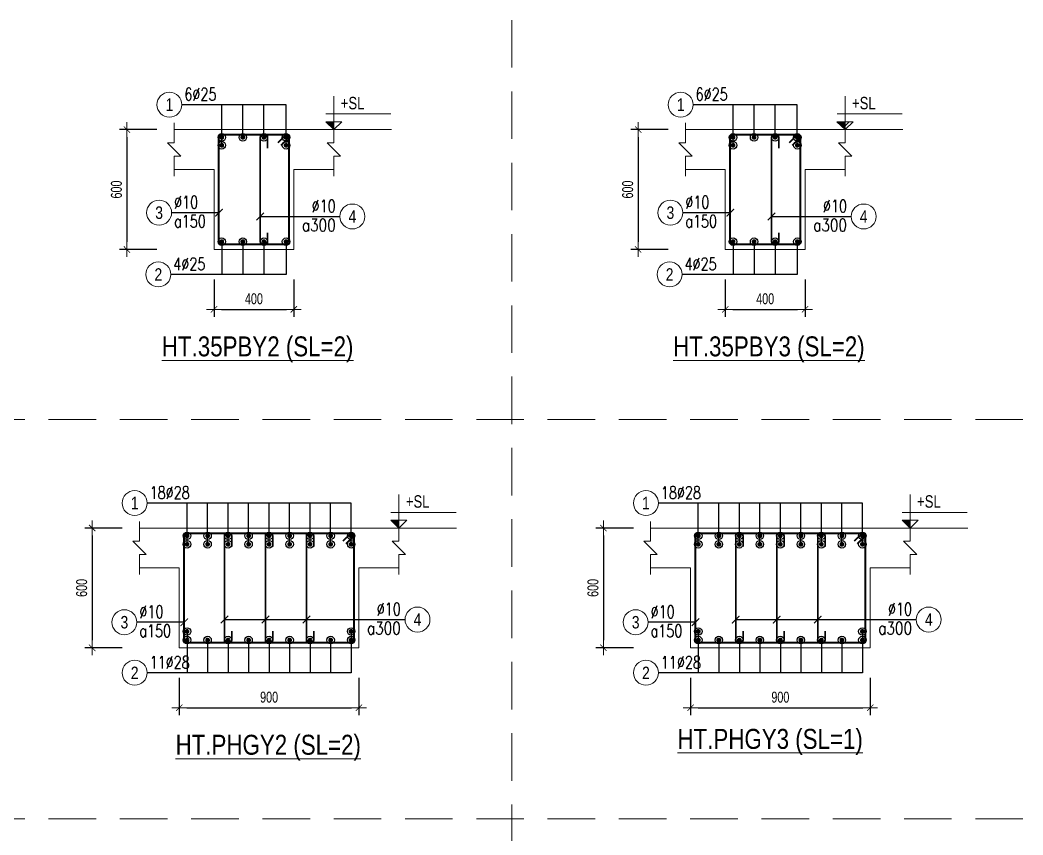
# Model space of a CAD drawing. Header units: millimetres. Extents: x 225489 to 327520, y -235866 to -221866.
# Drawn here: x 322495 to 327520, y -225947 to -221866 of the extents above; entities that cross this region are included whole.
import ezdxf
from ezdxf.enums import TextEntityAlignment as Align

# ---------------------------------------------------------------- set-up
doc = ezdxf.new("R2010")
doc.units = ezdxf.units.MM
doc.header["$PDMODE"] = 3
doc.linetypes.add('HIDDEN2', pattern=[4.762499999999999, 3.175, -1.5875])
doc.layers.get('0').update_dxf_attribs({"lineweight": 20})
doc.layers.get('Defpoints').update_dxf_attribs({"color": 151, "lineweight": 9})
for name, color, linetype, lineweight in [('NDC_S_ANNO', 7, 'Continuous', 20), ('NDC_S_CONTINUOUS', 3, 'Continuous', 20), ('NDC_S_DIM', 1, 'Continuous', 15), ('NDC_S_HIDDEN', 8, 'HIDDEN2', 13), ('NDC_S_REBAR', 4, 'Continuous', 35), ('NDC_S_STIRRUP', 4, 'Continuous', 40), ('NDC_S_TEXT SYMBOL', 7, 'Continuous', 20), ('NDC_S_THIN LINE', 8, 'Continuous', 9), ('NDC_S_VN TEXT', 7, 'Continuous', 20)]:
    doc.layers.add(name, color=color, linetype=linetype, lineweight=lineweight)
doc.styles.add('ARIAL', font='arial.ttf', dxfattribs={"width": 0.8})
doc.styles.add('NDC_ANNO', font='', dxfattribs={"width": 0.8})
doc.styles.add('NDC_DIM', font='', dxfattribs={"width": 0.75})
doc.styles.add('NDC_EN TXT', font='romans.shx', dxfattribs={"width": 0.8})
doc.styles.get('NDC_ANNO').set_extended_font_data('Dotum')
doc.styles.get('NDC_DIM').set_extended_font_data('Dotum')
doc.dimstyles.new('NDC_dim_25', dxfattribs={"dimscale": 25, "dimtxt": 2.2, "dimasz": 1.5, "dimexe": 1.5, "dimexo": 2.5, "dimgap": 1, "dimtad": 1, "dimdec": 0, "dimzin": 0, "dimdsep": 46, "dimtxsty": 'NDC_DIM', "dimblk": 'DIMMARK', "dimcen": 0.09, "dimdle": 1.2, "dimclrd": 1, "dimclre": 1, "dimclrt": 3, "dimadec": 0, "dimazin": 0, "dimtfac": 1, "dimtdec": 0, "dimtix": 1, "dimtofl": 0, "dimtmove": 0, "dimatfit": 3, "dimfxl": 6, "dimfxlon": 1, "dimtolj": 1, "dimtzin": 0, "dimarcsym": 0})

# ---------------------------------------------------------------- blocks, each defined once
blk = doc.blocks.new('kata_block_TD')
at = {"color": 6, "linetype": 'ByBlock', "lineweight": -2, "style": 'ARIAL', "width": 0.8}
blk.add_attdef('SECTDET2', text='', height=5, dxfattribs=at).set_placement((0, 7.970649532882817), align=Align.CENTER)
at = {"color": 0, "linetype": 'ByBlock', "lineweight": -2, "style": 'ARIAL', "width": 0.8}
blk.add_attdef('SECTDET1', text='', height=5, dxfattribs=at).set_placement((0, 1.470649532882817), align=Align.CENTER)
at = {"color": 3, "lineweight": 25, "style": 'ARIAL', "width": 0.8}
blk.add_attdef('SSCALE', text='', height=2.5, dxfattribs=at).set_placement((0, -3.998868953555331), align=Align.CENTER)
blk = doc.blocks.new('kata_block_CT')
at = {"layer": 'NDC_S_ANNO'}
blk.add_hatch(color=3, dxfattribs=at).paths.add_polyline_path([(0, 1.596954857557648), (-1.612010908633238, 1.596954857557648), (0, 0)])
at = {"layer": 'NDC_S_ANNO', "ltscale": 50}
h = blk.add_hatch(dxfattribs=at)
h.set_pattern_fill('ANSI31', color=256, scale=1.406250541793835, style=0)
h.set_pattern_definition([(45.00000000000001, (0, 5.456968210637569e-12), (-3.157122508925224, 3.157122508925225), [])])
h.paths.add_polyline_path([(0, 1.596954857557648), (0, 0), (1.612010908924276, 1.596954857557648)])
for p, q in [((-1.592704896858777, 3.140833880479477), (11.46947077315417, 3.140833880479477)), ((11.56125648126181, 5.456968210637569e-12), (-1.63869572513795, 5.456968210637569e-12))]:
    blk.add_line(p, q, dxfattribs=at)
for points in [[(0, 6.69495074864426), (0, 0)], [(0, 0), (-1.612010908924276, 1.596954857557648), (0, 1.596954857557648)], [(0, 0), (1.612010908924276, 1.596954857557648), (0, 1.596954857557648)]]:
    blk.add_lwpolyline(points, dxfattribs=at)
at = {"layer": 'NDC_S_ANNO', "color": 8, "ltscale": 50}
blk.add_lwpolyline([(0, 0), (-1.612010908633238, 1.596954857557648), (0, 1.596954857557648)], dxfattribs=at)
at = {"layer": 'NDC_S_TEXT SYMBOL', "color": 3, "style": 'NDC_ANNO', "width": 0.8}
blk.add_attdef('CT', (1.409564409346785, 4.068271311703938), '', height=2.5, dxfattribs=at)
blk = doc.blocks.new('DIMMARK')
at = {"layer": 'NDC_S_DIM', "color": 1}
blk.add_line((-1.5, 0), (1, 0), dxfattribs=at)
at = {"layer": 'NDC_S_DIM', "color": 2, "const_width": 0.1}
blk.add_lwpolyline([(-0.4242640687119285, -0.4242640687119285), (0.4242640687119285, 0.4242640687119285)], dxfattribs=at)
blk = doc.blocks.new('*D349')
at = {"layer": 'Defpoints', "color": 0, "transparency": 16777216}
for p in [(323467.0385161835, -223014.6993829784), (323867.0385161835, -223014.6993829784), (323867.0385161835, -223314.6993829784)]:
    blk.add_point(p, dxfattribs=at)
at = {"layer": 'NDC_S_DIM', "color": 1, "lineweight": -2, "transparency": 16777216}
for p, q in [((323467.0385161835, -223164.6993829784), (323467.0385161835, -223352.1993829784)), ((323867.0385161835, -223164.6993829784), (323867.0385161835, -223352.1993829784)), ((323504.5385161835, -223314.6993829784), (323829.5385161835, -223314.6993829784))]:
    blk.add_line(p, q, dxfattribs=at)
at = {"layer": 'NDC_S_DIM', "color": 1, "lineweight": -2, "transparency": 16777216, "xscale": 37.5, "yscale": 37.5, "zscale": 37.5, "rotation": 180}
blk.add_blockref('DIMMARK', (323467.0385161835, -223314.6993829784), dxfattribs=at)
at = {"layer": 'NDC_S_DIM', "color": 1, "lineweight": -2, "transparency": 16777216, "xscale": 37.5, "yscale": 37.5, "zscale": 37.5}
blk.add_blockref('DIMMARK', (323867.0385161835, -223314.6993829784), dxfattribs=at)
at = {"layer": 'NDC_S_DIM', "color": 3, "transparency": 16777216, "insert": (323667.0385161835, -223262.1620695455), "char_height": 55.00000000000001, "attachment_point": 5, "style": 'NDC_DIM'}
blk.add_mtext('\\A1;400', dxfattribs=at)
blk = doc.blocks.new('*D350')
at = {"layer": 'Defpoints', "color": 0, "transparency": 16777216}
for p in [(323536.7116407279, -222414.6993829785), (323030.7116407293, -223014.6993829785), (323536.7116407279, -223014.6993829785)]:
    blk.add_point(p, dxfattribs=at)
at = {"layer": 'NDC_S_DIM', "color": 1, "lineweight": -2, "transparency": 16777216}
for p, q in [((323180.7116407293, -222414.6993829785), (322993.2116407293, -222414.6993829785)), ((323030.7116407293, -222452.1993829785), (323030.7116407293, -222977.1993829785)), ((323180.7116407293, -223014.6993829785), (322993.2116407293, -223014.6993829785))]:
    blk.add_line(p, q, dxfattribs=at)
at = {"layer": 'NDC_S_DIM', "color": 1, "lineweight": -2, "transparency": 16777216, "xscale": 37.5, "yscale": 37.5, "zscale": 37.5}
for p, rotation in [((323030.7116407293, -222414.6993829785), 90), ((323030.7116407293, -223014.6993829785), 270)]:
    blk.add_blockref('DIMMARK', p, dxfattribs=dict(at, rotation=rotation))
at = {"layer": 'NDC_S_DIM', "color": 3, "transparency": 16777216, "insert": (322978.1743272964, -222714.6993829785), "char_height": 55.00000000000001, "attachment_point": 5, "rotation": 90, "style": 'NDC_DIM'}
blk.add_mtext('\\A1;600', dxfattribs=at)
blk = doc.blocks.new('kata_block_THEP')
at = {"layer": 'NDC_S_REBAR', "color": 0}
for p, q in [((-0.5, 0), (0.5, 0)), ((-0.3535533905960619, 0.353553390592424), (0.3535533905960619, -0.353553390592424)), ((0.3535533905960619, 0.353553390592424), (-0.3535533905960619, -0.353553390592424)), ((0, 0.5), (0, -0.5))]:
    blk.add_line(p, q, dxfattribs=at)
at = {"layer": 'NDC_S_REBAR', "color": 0, "const_width": 0.08333333333333334}
blk.add_lwpolyline([(-0.5, -1.818989403545856e-12, 1), (0.5000000000145519, -1.818989403545856e-12, 1), (-0.5, -1.818989403545856e-12, 1)], format="xyb", dxfattribs=at)
blk = doc.blocks.new('*U11')
blk.add_circle((-2.5, 0), 2.5)
at = {"layer": 'NDC_S_VN TEXT', "color": 3, "style": 'NDC_EN TXT', "width": 0.75}
blk.add_attdef('DK1', (0.5, 0.8455043070534884), '', height=2.5, dxfattribs=at)
at = {"layer": 'NDC_S_VN TEXT', "color": 7, "style": 'ARIAL', "width": 0.8}
blk.add_attdef('SH2', text='', height=2.5, dxfattribs=at).set_placement((-2.5, 0), align=Align.MIDDLE)
blk = doc.blocks.new('*U12')
blk.add_circle((-2.5, 0), 2.5)
at = {"layer": 'NDC_S_VN TEXT', "color": 3, "style": 'NDC_EN TXT', "width": 0.75}
for tag, p in [('DK1', (0.5, 0.8455043070534884)), ('KC1', (0.5, -2.972544307831413))]:
    blk.add_attdef(tag, p, '', height=2.5, dxfattribs=at)
at = {"layer": 'NDC_S_VN TEXT', "color": 7, "style": 'ARIAL', "width": 0.8}
blk.add_attdef('SH2', text='', height=2.5, dxfattribs=at).set_placement((-2.5, 0), align=Align.MIDDLE)
blk = doc.blocks.new('*U15')
blk.add_circle((2.5, 0), 2.5)
at = {"layer": 'NDC_S_VN TEXT', "color": 3, "style": 'NDC_EN TXT'}
for tag, width, p in [('DK2', 0.75, (-0.85, 0.8455043070534884)), ('KC2', 0.8, (-0.85, -2.972544307831413))]:
    blk.add_attdef(tag, text='', height=2.5, dxfattribs=dict(at, width=width)).set_placement(p, align=Align.RIGHT)
at = {"layer": 'NDC_S_VN TEXT', "color": 7, "style": 'ARIAL', "width": 0.8}
blk.add_attdef('SH3', text='', height=2.5, dxfattribs=at).set_placement((2.5, 0), align=Align.MIDDLE)
blk = doc.blocks.new('*D351')
at = {"layer": 'Defpoints', "color": 0, "transparency": 16777216}
for p in [(326028.549453552, -223014.6993829783), (326428.549453552, -223014.6993829783), (326428.549453552, -223314.6993829783)]:
    blk.add_point(p, dxfattribs=at)
at = {"layer": 'NDC_S_DIM', "color": 1, "lineweight": -2, "transparency": 16777216}
for p, q in [((326028.549453552, -223164.6993829783), (326028.549453552, -223352.1993829783)), ((326428.549453552, -223164.6993829783), (326428.549453552, -223352.1993829783)), ((326066.049453552, -223314.6993829783), (326391.049453552, -223314.6993829783))]:
    blk.add_line(p, q, dxfattribs=at)
at = {"layer": 'NDC_S_DIM', "color": 1, "lineweight": -2, "transparency": 16777216, "xscale": 37.5, "yscale": 37.5, "zscale": 37.5, "rotation": 180}
blk.add_blockref('DIMMARK', (326028.549453552, -223314.6993829783), dxfattribs=at)
at = {"layer": 'NDC_S_DIM', "color": 1, "lineweight": -2, "transparency": 16777216, "xscale": 37.5, "yscale": 37.5, "zscale": 37.5}
blk.add_blockref('DIMMARK', (326428.549453552, -223314.6993829783), dxfattribs=at)
at = {"layer": 'NDC_S_DIM', "color": 3, "transparency": 16777216, "insert": (326228.549453552, -223262.1620695455), "char_height": 55.00000000000001, "attachment_point": 5, "style": 'NDC_DIM'}
blk.add_mtext('\\A1;400', dxfattribs=at)
blk = doc.blocks.new('*D352')
at = {"layer": 'Defpoints', "color": 0, "transparency": 16777216}
for p in [(326098.2225780964, -222414.6993829785), (325592.2225780978, -223014.6993829785), (326098.2225780964, -223014.6993829785)]:
    blk.add_point(p, dxfattribs=at)
at = {"layer": 'NDC_S_DIM', "color": 1, "lineweight": -2, "transparency": 16777216}
for p, q in [((325742.2225780978, -222414.6993829785), (325554.7225780978, -222414.6993829785)), ((325592.2225780978, -222452.1993829785), (325592.2225780978, -222977.1993829785)), ((325742.2225780978, -223014.6993829785), (325554.7225780978, -223014.6993829785))]:
    blk.add_line(p, q, dxfattribs=at)
at = {"layer": 'NDC_S_DIM', "color": 1, "lineweight": -2, "transparency": 16777216, "xscale": 37.5, "yscale": 37.5, "zscale": 37.5}
for p, rotation in [((325592.2225780978, -222414.6993829785), 90), ((325592.2225780978, -223014.6993829785), 270)]:
    blk.add_blockref('DIMMARK', p, dxfattribs=dict(at, rotation=rotation))
at = {"layer": 'NDC_S_DIM', "color": 3, "transparency": 16777216, "insert": (325539.6852646649, -222714.6993829785), "char_height": 55.00000000000001, "attachment_point": 5, "rotation": 90, "style": 'NDC_DIM'}
blk.add_mtext('\\A1;600', dxfattribs=at)
blk = doc.blocks.new('*D370')
at = {"layer": 'Defpoints', "color": 0, "transparency": 16777216}
for p in [(325854.5699168658, -225009.8635939196), (326754.5699168658, -225009.8635939196), (326754.5699168658, -225309.8635939196)]:
    blk.add_point(p, dxfattribs=at)
at = {"layer": 'NDC_S_DIM', "color": 1, "lineweight": -2, "transparency": 16777216}
for p, q in [((325854.5699168658, -225159.8635939196), (325854.5699168658, -225347.3635939196)), ((326754.5699168658, -225159.8635939196), (326754.5699168658, -225347.3635939196)), ((325892.0699168658, -225309.8635939196), (326717.0699168658, -225309.8635939196))]:
    blk.add_line(p, q, dxfattribs=at)
at = {"layer": 'NDC_S_DIM', "color": 1, "lineweight": -2, "transparency": 16777216, "xscale": 37.5, "yscale": 37.5, "zscale": 37.5, "rotation": 180}
blk.add_blockref('DIMMARK', (325854.5699168658, -225309.8635939196), dxfattribs=at)
at = {"layer": 'NDC_S_DIM', "color": 1, "lineweight": -2, "transparency": 16777216, "xscale": 37.5, "yscale": 37.5, "zscale": 37.5}
blk.add_blockref('DIMMARK', (326754.5699168658, -225309.8635939196), dxfattribs=at)
at = {"layer": 'NDC_S_DIM', "color": 3, "transparency": 16777216, "insert": (326304.5699168658, -225257.3262804868), "char_height": 55.00000000000001, "attachment_point": 5, "style": 'NDC_DIM'}
blk.add_mtext('\\A1;900', dxfattribs=at)
blk = doc.blocks.new('*D371')
at = {"layer": 'Defpoints', "color": 0, "transparency": 16777216}
for p in [(325924.2430414103, -224409.8635939197), (325418.243041412, -225009.8635939197), (325924.2430414103, -225009.8635939197)]:
    blk.add_point(p, dxfattribs=at)
at = {"layer": 'NDC_S_DIM', "color": 1, "lineweight": -2, "transparency": 16777216}
for p, q in [((325568.243041412, -224409.8635939197), (325380.743041412, -224409.8635939197)), ((325418.243041412, -224447.3635939197), (325418.243041412, -224972.3635939197)), ((325568.243041412, -225009.8635939197), (325380.743041412, -225009.8635939197))]:
    blk.add_line(p, q, dxfattribs=at)
at = {"layer": 'NDC_S_DIM', "color": 1, "lineweight": -2, "transparency": 16777216, "xscale": 37.5, "yscale": 37.5, "zscale": 37.5}
for p, rotation in [((325418.243041412, -224409.8635939197), 90), ((325418.243041412, -225009.8635939197), 270)]:
    blk.add_blockref('DIMMARK', p, dxfattribs=dict(at, rotation=rotation))
at = {"layer": 'NDC_S_DIM', "color": 3, "transparency": 16777216, "insert": (325365.7057279791, -224709.8635939198), "char_height": 55.00000000000001, "attachment_point": 5, "rotation": 90, "style": 'NDC_DIM'}
blk.add_mtext('\\A1;600', dxfattribs=at)
blk = doc.blocks.new('*D373')
at = {"layer": 'Defpoints', "color": 0, "transparency": 16777216}
for p in [(323293.0589794972, -225009.8635939196), (324193.0589794972, -225009.8635939196), (324193.0589794972, -225309.8635939196)]:
    blk.add_point(p, dxfattribs=at)
at = {"layer": 'NDC_S_DIM', "color": 1, "lineweight": -2, "transparency": 16777216}
for p, q in [((323293.0589794972, -225159.8635939196), (323293.0589794972, -225347.3635939196)), ((324193.0589794972, -225159.8635939196), (324193.0589794972, -225347.3635939196)), ((323330.5589794972, -225309.8635939196), (324155.5589794972, -225309.8635939196))]:
    blk.add_line(p, q, dxfattribs=at)
at = {"layer": 'NDC_S_DIM', "color": 1, "lineweight": -2, "transparency": 16777216, "xscale": 37.5, "yscale": 37.5, "zscale": 37.5, "rotation": 180}
blk.add_blockref('DIMMARK', (323293.0589794972, -225309.8635939196), dxfattribs=at)
at = {"layer": 'NDC_S_DIM', "color": 1, "lineweight": -2, "transparency": 16777216, "xscale": 37.5, "yscale": 37.5, "zscale": 37.5}
blk.add_blockref('DIMMARK', (324193.0589794972, -225309.8635939196), dxfattribs=at)
at = {"layer": 'NDC_S_DIM', "color": 3, "transparency": 16777216, "insert": (323743.0589794972, -225257.3262804868), "char_height": 55.00000000000001, "attachment_point": 5, "style": 'NDC_DIM'}
blk.add_mtext('\\A1;900', dxfattribs=at)
blk = doc.blocks.new('*D372')
at = {"layer": 'Defpoints', "color": 0, "transparency": 16777216}
for p in [(323362.7321040417, -224409.8635939197), (322856.7321040437, -225009.8635939197), (323362.7321040417, -225009.8635939197)]:
    blk.add_point(p, dxfattribs=at)
at = {"layer": 'NDC_S_DIM', "color": 1, "lineweight": -2, "transparency": 16777216}
for p, q in [((323006.7321040437, -224409.8635939197), (322819.2321040437, -224409.8635939197)), ((322856.7321040437, -224447.3635939197), (322856.7321040437, -224972.3635939197)), ((323006.7321040437, -225009.8635939197), (322819.2321040437, -225009.8635939197))]:
    blk.add_line(p, q, dxfattribs=at)
at = {"layer": 'NDC_S_DIM', "color": 1, "lineweight": -2, "transparency": 16777216, "xscale": 37.5, "yscale": 37.5, "zscale": 37.5}
for p, rotation in [((322856.7321040437, -224409.8635939197), 90), ((322856.7321040437, -225009.8635939197), 270)]:
    blk.add_blockref('DIMMARK', p, dxfattribs=dict(at, rotation=rotation))
at = {"layer": 'NDC_S_DIM', "color": 3, "transparency": 16777216, "insert": (322804.1947906107, -224709.8635939198), "char_height": 55.00000000000001, "attachment_point": 5, "rotation": 90, "style": 'NDC_DIM'}
blk.add_mtext('\\A1;600', dxfattribs=at)

msp = doc.modelspace()

# ---------------------------------------------------------------- linework, layer by layer
at = {"layer": 'NDC_S_CONTINUOUS'}
for points in [[(323267.0385161835, -222414.6993829784), (323467.0385161835, -222414.6993829784), (323467.0385161835, -222414.6993829784), (323867.0385161835, -222414.6993829784), (323867.0385161835, -222414.6993829784), (324067.0385161835, -222414.6993829784)], [(325828.549453552, -222414.6993829783), (326028.549453552, -222414.6993829783), (326028.549453552, -222414.6993829783), (326428.549453552, -222414.6993829783), (326428.549453552, -222414.6993829783), (326628.549453552, -222414.6993829783)], [(323267.0385161835, -222614.6993829784), (323467.0385161835, -222614.6993829784), (323467.0385161835, -223014.6993829784), (323867.0385161835, -223014.6993829784), (323867.0385161835, -222614.6993829784), (324067.0385161835, -222614.6993829784)], [(325828.549453552, -222614.6993829783), (326028.549453552, -222614.6993829783), (326028.549453552, -223014.6993829783), (326428.549453552, -223014.6993829783), (326428.549453552, -222614.6993829783), (326628.549453552, -222614.6993829783)], [(323093.0589794972, -224409.8635939196), (323293.0589794972, -224409.8635939196), (323293.0589794972, -224409.8635939196), (324193.0589794972, -224409.8635939196), (324193.0589794972, -224409.8635939196), (324393.0589794972, -224409.8635939196)], [(325654.5699168658, -224409.8635939196), (325854.5699168658, -224409.8635939196), (325854.5699168658, -224409.8635939196), (326754.5699168658, -224409.8635939196), (326754.5699168658, -224409.8635939196), (326954.5699168658, -224409.8635939196)], [(323093.0589794972, -224609.8635939196), (323293.0589794972, -224609.8635939196), (323293.0589794972, -225009.8635939196), (324193.0589794972, -225009.8635939196), (324193.0589794972, -224609.8635939196), (324393.0589794972, -224609.8635939196)], [(325654.5699168658, -224609.8635939196), (325854.5699168658, -224609.8635939196), (325854.5699168658, -225009.8635939196), (326754.5699168658, -225009.8635939196), (326754.5699168658, -224609.8635939196), (326954.5699168658, -224609.8635939196)]]:
    msp.add_lwpolyline(points, dxfattribs=at)
at = {"layer": 'NDC_S_HIDDEN', "ltscale": 75}
for p, q in [((324958.4510749191, -221865.8761660778), (324958.451074919, -235865.8761660625)), ((327519.9620122876, -223865.8761660761), (309589.3854507076, -223865.8761660763)), ((327519.9620122876, -225865.8761660739), (309589.3854507077, -225865.8761660738))]:
    msp.add_line(p, q, dxfattribs=at)
at = {"layer": 'NDC_S_REBAR'}
for points in [[(323735.4705161835, -222507.0440729117), (323735.4705161835, -222458.1309031018, 0.9999999999999999), (323698.6065161835, -222458.1309031018), (323698.6065161835, -222971.2673829783, 0.9999999999999999), (323735.4705161835, -222971.2673829783), (323735.4705161835, -222932.0104919695, -0.414213562)], [(326296.981453552, -222507.0440729117), (326296.981453552, -222458.1309031018, 0.9999999999999999), (326260.117453552, -222458.1309031018), (326260.117453552, -222971.2673829783, 0.9999999999999999), (326296.981453552, -222971.2673829783), (326296.981453552, -222932.0104919695, -0.414213562)], [(323556.1239830305, -224502.2082838529), (323556.1239830305, -224453.2951140431, 0.9999999999999999), (323519.2599830304, -224453.2951140431), (323519.2599830304, -224966.4315939196, 0.9999999999999999), (323556.1239830305, -224966.4315939196), (323556.1239830305, -224927.1747029107, -0.414213562)], [(323761.623983026, -224502.2082838529), (323761.623983026, -224453.2951140431, 0.9999999999999999), (323724.7599830259, -224453.2951140431), (323724.7599830259, -224966.4315939196, 0.9999999999999999), (323761.623983026, -224966.4315939196), (323761.623983026, -224927.1747029107, -0.414213562)], [(323967.1239830259, -224502.2082838529), (323967.1239830259, -224453.2951140431, 0.9999999999999999), (323930.2599830259, -224453.2951140431), (323930.2599830259, -224966.4315939196, 0.9999999999999999), (323967.1239830259, -224966.4315939196), (323967.1239830259, -224927.1747029107, -0.414213562)], [(326117.6349203991, -224502.2082838529), (326117.6349203991, -224453.2951140431, 0.9999999999999999), (326080.7709203991, -224453.2951140431), (326080.7709203991, -224966.4315939196, 0.9999999999999999), (326117.6349203991, -224966.4315939196), (326117.6349203991, -224927.1747029107, -0.414213562)], [(326323.1349203946, -224502.2082838529), (326323.1349203946, -224453.2951140431, 0.9999999999999999), (326286.2709203945, -224453.2951140431), (326286.2709203945, -224966.4315939196, 0.9999999999999999), (326323.1349203946, -224966.4315939196), (326323.1349203946, -224927.1747029107, -0.414213562)], [(326528.6349203945, -224502.2082838529), (326528.6349203945, -224453.2951140431, 0.9999999999999999), (326491.7709203945, -224453.2951140431), (326491.7709203945, -224966.4315939196, 0.9999999999999999), (326528.6349203945, -224966.4315939196), (326528.6349203945, -224927.1747029107, -0.414213562)]]:
    msp.add_lwpolyline(points, format="xyb", dxfattribs=at)
at = {"layer": 'NDC_S_STIRRUP'}
for points in [[(323788.0385161835, -222479.6993829784), (323828.0385161835, -222439.6993829784, -0.414213562), (323842.0385161835, -222453.6993829784), (323842.0385161835, -222975.6993829784, -0.414213562), (323828.0385161835, -222989.6993829784), (323506.0385161835, -222989.6993829784, -0.414213562), (323492.0385161835, -222975.6993829784), (323492.0385161835, -222453.6993829784, -0.414213562), (323506.0385161835, -222439.6993829784), (323828.0385161835, -222439.6993829784, -0.414213562), (323842.0385161835, -222453.6993829784), (323802.0385161835, -222493.6993829784)], [(326349.549453552, -222479.6993829783), (326389.549453552, -222439.6993829783, -0.414213562), (326403.549453552, -222453.6993829783), (326403.549453552, -222975.6993829783, -0.414213562), (326389.549453552, -222989.6993829783), (326067.549453552, -222989.6993829783, -0.414213562), (326053.549453552, -222975.6993829783), (326053.549453552, -222453.6993829783, -0.414213562), (326067.549453552, -222439.6993829783), (326389.549453552, -222439.6993829783, -0.414213562), (326403.549453552, -222453.6993829783), (326363.549453552, -222493.6993829783)], [(324114.0589794972, -224474.8635939196), (324154.0589794972, -224434.8635939196, -0.414213562), (324168.0589794972, -224448.8635939196), (324168.0589794972, -224970.8635939196, -0.414213562), (324154.0589794972, -224984.8635939196), (323332.0589794972, -224984.8635939196, -0.414213562), (323318.0589794972, -224970.8635939196), (323318.0589794972, -224448.8635939196, -0.414213562), (323332.0589794972, -224434.8635939196), (324154.0589794972, -224434.8635939196, -0.414213562), (324168.0589794972, -224448.8635939196), (324128.0589794972, -224488.8635939196)], [(326675.5699168658, -224474.8635939196), (326715.5699168658, -224434.8635939196, -0.414213562), (326729.5699168658, -224448.8635939196), (326729.5699168658, -224970.8635939196, -0.414213562), (326715.5699168658, -224984.8635939196), (325893.5699168658, -224984.8635939196, -0.414213562), (325879.5699168658, -224970.8635939196), (325879.5699168658, -224448.8635939196, -0.414213562), (325893.5699168658, -224434.8635939196), (326715.5699168658, -224434.8635939196, -0.414213562), (326729.5699168658, -224448.8635939196), (326689.5699168658, -224488.8635939196)]]:
    msp.add_lwpolyline(points, format="xyb", dxfattribs=at)
at = {"layer": 'NDC_S_THIN LINE'}
for points in [[(323267.0385161835, -222648.0327163117), (323267.0385161835, -222548.0327163117), (323300.3718495169, -222548.0327163117), (323233.7051828502, -222481.366049645), (323267.0385161835, -222481.366049645), (323267.0385161835, -222381.366049645)], [(324067.0385161835, -222648.0327163117), (324067.0385161835, -222548.0327163117), (324100.3718495169, -222548.0327163117), (324033.7051828502, -222481.366049645), (324067.0385161835, -222481.366049645), (324067.0385161835, -222381.366049645)], [(325828.549453552, -222648.0327163117), (325828.549453552, -222548.0327163117), (325861.8827868854, -222548.0327163117), (325795.2161202187, -222481.366049645), (325828.549453552, -222481.366049645), (325828.549453552, -222381.366049645)], [(326628.549453552, -222648.0327163117), (326628.549453552, -222548.0327163117), (326661.8827868854, -222548.0327163117), (326595.2161202187, -222481.366049645), (326628.549453552, -222481.366049645), (326628.549453552, -222381.366049645)], [(323093.0589794972, -224643.196927253), (323093.0589794972, -224543.196927253), (323126.3923128305, -224543.196927253), (323059.7256461639, -224476.5302605863), (323093.0589794972, -224476.5302605863), (323093.0589794972, -224376.5302605863)], [(324393.0589794972, -224643.196927253), (324393.0589794972, -224543.196927253), (324426.3923128305, -224543.196927253), (324359.7256461639, -224476.5302605863), (324393.0589794972, -224476.5302605863), (324393.0589794972, -224376.5302605863)], [(325654.5699168658, -224643.196927253), (325654.5699168658, -224543.196927253), (325687.9032501992, -224543.196927253), (325621.2365835325, -224476.5302605863), (325654.5699168658, -224476.5302605863), (325654.5699168658, -224376.5302605863)], [(326954.5699168658, -224643.196927253), (326954.5699168658, -224543.196927253), (326987.9032501992, -224543.196927253), (326921.2365835325, -224476.5302605863), (326954.5699168658, -224476.5302605863), (326954.5699168658, -224376.5302605863)]]:
    msp.add_lwpolyline(points, dxfattribs=at)

# ---------------------------------------------------------------- block references
at = {"layer": 'NDC_S_REBAR', "xscale": 22, "yscale": 22, "zscale": 22}
for p in [(323506.0385161835, -222453.6993829784), (323506.0385161835, -222492.9882731993), (323828.0385161835, -222453.6993829784), (323828.0385161835, -222492.9882731993), (326067.549453552, -222453.6993829783), (326067.549453552, -222492.9882731993), (326389.549453552, -222453.6993829783), (326389.549453552, -222492.9882731993), (323506.0385161835, -222975.6993829784), (323611.5385161835, -222975.6993829784), (323717.0385161835, -222975.6993829784), (326067.549453552, -222975.6993829783), (326173.049453552, -222975.6993829783), (326278.549453552, -222975.6993829783), (323332.0589794972, -224448.8635939196), (323434.808979505, -224448.8635939118), (323537.5589795039, -224448.8635939129), (323640.3089795028, -224448.8635939141), (323743.0589795017, -224448.8635939152), (323845.8089795005, -224448.8635939163), (323948.5589794994, -224448.8635939174), (324051.3089794983, -224448.8635939185), (324154.0589794972, -224448.8635939196), (325893.5699168658, -224448.8635939196), (325996.3199168736, -224448.8635939118), (326099.0699168725, -224448.8635939129), (326201.8199168714, -224448.8635939141), (326304.5699168703, -224448.8635939152), (326407.3199168691, -224448.8635939163), (326510.0699168681, -224448.8635939174), (326612.8199168669, -224448.8635939185), (326715.5699168658, -224448.8635939196), (323332.0589794972, -224491.3094887593), (323434.808979505, -224491.3094887515), (323537.5589795039, -224491.3094887527), (323640.3089795028, -224491.3094887538), (323743.0589795017, -224491.3094887549), (323845.8089795005, -224491.309488756), (323948.5589794994, -224491.3094887571), (324051.3089794983, -224491.3094887582), (324154.0589794972, -224491.3094887593), (325893.5699168658, -224491.3094887593), (325996.3199168736, -224491.3094887515), (326099.0699168725, -224491.3094887527), (326201.8199168714, -224491.3094887538), (326304.5699168703, -224491.3094887549), (326407.3199168691, -224491.309488756), (326510.0699168681, -224491.3094887571), (326612.8199168669, -224491.3094887582), (326715.5699168658, -224491.3094887593), (323332.0589794972, -224927.9099450689), (324154.0589794972, -224927.9099450689), (325893.5699168658, -224927.9099450689), (326715.5699168658, -224927.9099450689), (323332.0589794972, -224970.8635939196), (323434.808979505, -224970.8635939118), (323537.5589795039, -224970.8635939129), (323640.3089795028, -224970.8635939141), (323743.0589795017, -224970.8635939152), (323845.8089795005, -224970.8635939163), (323948.5589794994, -224970.8635939174), (324051.3089794983, -224970.8635939185), (324154.0589794972, -224970.8635939196), (325893.5699168658, -224970.8635939196), (325996.3199168736, -224970.8635939118), (326099.0699168725, -224970.8635939129), (326201.8199168714, -224970.8635939141), (326304.5699168703, -224970.8635939152), (326407.3199168691, -224970.8635939163), (326510.0699168681, -224970.8635939174), (326612.8199168669, -224970.8635939185), (326715.5699168658, -224970.8635939196)]:
    msp.add_blockref('kata_block_THEP', p, dxfattribs=at)
at = {"layer": 'NDC_S_REBAR', "xscale": -22, "yscale": 22, "zscale": 22, "rotation": 180}
for p in [(323611.5385161835, -222453.6993829784), (323717.0385161835, -222453.6993829784), (326173.049453552, -222453.6993829783), (326278.549453552, -222453.6993829783), (323828.0385161835, -222975.6993829784), (326389.549453552, -222975.6993829783)]:
    msp.add_blockref('kata_block_THEP', p, dxfattribs=at)
at = {"layer": 'NDC_S_THIN LINE', "xscale": 25, "yscale": 25, "zscale": 25}
for name, p, values in [('*U11', (323306.0385161835, -222289.6993829784), {'SH2': '1', 'DK1': '6%%c25'}), ('*U11', (325867.549453552, -222289.6993829783), {'SH2': '1', 'DK1': '6%%c25'}), ('*U12', (323254.5385161835, -222830.5200535879), {'SH2': '3', 'DK1': '%%c10', 'KC1': 'a150'}), ('*U15', (324098.0947150477, -222849.6156458652), {'SH3': '4', 'DK2': '%%c10', 'KC2': 'a300'}), ('*U12', (325816.049453552, -222830.5200535879), {'SH2': '3', 'DK1': '%%c10', 'KC1': 'a150'}), ('*U15', (326659.6056524162, -222849.6156458651), {'SH3': '4', 'DK2': '%%c10', 'KC2': 'a300'}), ('*U11', (323250.5800683351, -223139.6993829784), {'SH2': '2', 'DK1': '4%%c25'}), ('*U11', (325812.0910057036, -223139.6993829783), {'SH2': '2', 'DK1': '4%%c25'}), ('*U11', (323132.0589794972, -224284.8635939196), {'SH2': '1', 'DK1': '18%%c28'}), ('*U11', (325693.5699168658, -224284.8635939196), {'SH2': '1', 'DK1': '18%%c28'}), ('*U12', (323080.5589794972, -224881.6805580505), {'SH2': '3', 'DK1': '%%c10', 'KC1': 'a150'}), ('*U15', (324424.1151783615, -224868.3307220989), {'SH3': '4', 'DK2': '%%c10', 'KC2': 'a300'}), ('*U12', (325642.0699168658, -224881.6805580505), {'SH2': '3', 'DK1': '%%c10', 'KC1': 'a150'}), ('*U15', (326985.6261157301, -224868.3307220989), {'SH3': '4', 'DK2': '%%c10', 'KC2': 'a300'}), ('*U11', (323132.0589794972, -225134.8635939196), {'SH2': '2', 'DK1': '11%%c28'}), ('*U11', (325693.5699168658, -225134.8635939196), {'SH2': '2', 'DK1': '11%%c28'})]:
    msp.add_blockref(name, p, dxfattribs=at).add_auto_attribs(values)
at = {"layer": 'NDC_S_VN TEXT', "xscale": 25, "yscale": 25, "zscale": 25}
for p in [(324067.0385161835, -222414.6993829784), (326628.549453552, -222414.6993829783), (324393.0589794972, -224409.8635939196), (326954.5699168658, -224409.8635939196)]:
    msp.add_blockref('kata_block_CT', p, dxfattribs=at).add_auto_attribs({'CT': '+SL'})
at = {"layer": 'NDC_S_VN TEXT'}
ref = msp.add_blockref('kata_block_TD', (323685.6723579225, -223579.6050299154), dxfattribs=dict(at, xscale=20, yscale=20, zscale=20))
ref.add_attrib('SECTDET1', '%%UHT.35PBY2 (SL=2)', dxfattribs={"layer": '0', "color": 0, "linetype": 'ByBlock', "lineweight": -2, "height": 100, "style": 'ARIAL', "width": 0.8}).set_placement((323685.6723579225, -223550.1920392577), align=Align.CENTER)
ref = msp.add_blockref('kata_block_TD', (326247.183295291, -223579.6050299153), dxfattribs=dict(at, xscale=20, yscale=20, zscale=20))
ref.add_attrib('SECTDET1', '%%UHT.35PBY3 (SL=2)', dxfattribs={"layer": '0', "color": 0, "linetype": 'ByBlock', "lineweight": -2, "height": 100, "style": 'ARIAL', "width": 0.8}).set_placement((326247.183295291, -223550.1920392577), align=Align.CENTER)
ref = msp.add_blockref('kata_block_TD', (323738.7910754583, -225574.7692408566), dxfattribs=dict(at, xscale=20, yscale=20, zscale=20))
ref.add_attrib('SECTDET1', '%%uHT.PHGY2 (SL=2)', dxfattribs={"layer": '0', "color": 0, "linetype": 'ByBlock', "lineweight": -2, "height": 100, "style": 'ARIAL', "width": 0.8}).set_placement((323738.7910754583, -225545.3562501989), align=Align.CENTER)
ref = msp.add_blockref('kata_block_TD', (326253.4400953708, -225545.3708897139), dxfattribs=dict(at, xscale=20, yscale=20, zscale=20))
ref.add_attrib('SECTDET1', '%%uHT.PHGY3 (SL=1)', dxfattribs={"layer": '0', "color": 0, "linetype": 'ByBlock', "lineweight": -2, "height": 100, "style": 'ARIAL', "width": 0.8}).set_placement((326253.4400953708, -225515.9578990563), align=Align.CENTER)

# ---------------------------------------------------------------- dimensions: what is measured, and where the dimension line sits
at = {"layer": 'NDC_S_DIM'}
for base, p1, p2, picture, middle in [((323030.7116407293, -223014.6993829785), (323536.7116407278, -222414.6993829784), (323536.7116407278, -223014.6993829784), '*D350', (322978.1743272964, -222714.6993829785)), ((325592.2225780978, -223014.6993829785), (326098.2225780963, -222414.6993829783), (326098.2225780963, -223014.6993829783), '*D352', (325539.6852646649, -222714.6993829785)), ((322856.7321040437, -225009.8635939197), (323362.7321040416, -224409.8635939196), (323362.7321040416, -225009.8635939196), '*D372', (322804.1947906107, -224709.8635939198)), ((325418.243041412, -225009.8635939197), (325924.2430414102, -224409.8635939196), (325924.2430414102, -225009.8635939196), '*D371', (325365.7057279791, -224709.8635939198))]:
    dim = msp.add_linear_dim(base=base, p1=p1, p2=p2, angle=270, dimstyle='NDC_dim_25', dxfattribs=at)
    dim.commit()
    dim.dimension.update_dxf_attribs({"geometry": picture, "text_midpoint": middle})
for base, p1, p2, picture, middle in [((323867.0385161835, -223314.6993829784), (323467.0385161835, -223014.6993829784), (323867.0385161835, -223014.6993829784), '*D349', (323667.0385161835, -223262.1620695455)), ((326428.549453552, -223314.6993829783), (326028.549453552, -223014.6993829783), (326428.549453552, -223014.6993829783), '*D351', (326228.549453552, -223262.1620695455)), ((324193.0589794972, -225309.8635939196), (323293.0589794972, -225009.8635939196), (324193.0589794972, -225009.8635939196), '*D373', (323743.0589794972, -225257.3262804868)), ((326754.5699168658, -225309.8635939196), (325854.5699168658, -225009.8635939196), (326754.5699168658, -225009.8635939196), '*D370', (326304.5699168658, -225257.3262804868))]:
    dim = msp.add_linear_dim(base=base, p1=p1, p2=p2, dimstyle='NDC_dim_25', dxfattribs=at)
    dim.commit()
    dim.dimension.update_dxf_attribs({"geometry": picture, "text_midpoint": middle})

# ---------------------------------------------------------------- leaders
at = {"layer": 'NDC_S_THIN LINE'}
for points, override in [([(323506.0385161835, -222453.6993829784), (323506.0385161835, -222289.6993829784), (323306.0385161835, -222289.6993829784)], {"dimldrblk": 'DotBlank'}), ([(323611.5385161835, -222453.6993829784), (323611.5385161835, -222289.6993829784), (323306.0385161835, -222289.6993829784)], {"dimldrblk": 'DotBlank'}), ([(323717.0385161837, -222453.6993829783), (323717.0385161837, -222289.6993829783), (323306.0385161835, -222289.6993829784)], {"dimldrblk": 'DotBlank'}), ([(323828.0385161835, -222453.6993829784), (323828.0385161835, -222289.6993829784), (323306.0385161835, -222289.6993829784)], {"dimldrblk": 'DotBlank'}), ([(323506.0385161835, -222492.9882731993), (323506.0385161835, -222289.6993829784), (323306.0385161835, -222289.6993829784)], {"dimldrblk": 'DotBlank'}), ([(323828.0385161835, -222492.9882731993), (323828.0385161835, -222289.6993829784), (323306.0385161835, -222289.6993829784)], {"dimldrblk": 'DotBlank'}), ([(326067.549453552, -222453.6993829783), (326067.549453552, -222289.6993829783), (325867.549453552, -222289.6993829783)], {"dimldrblk": 'DotBlank'}), ([(326173.049453552, -222453.6993829783), (326173.049453552, -222289.6993829783), (325867.549453552, -222289.6993829783)], {"dimldrblk": 'DotBlank'}), ([(326278.5494535522, -222453.6993829783), (326278.5494535522, -222289.6993829783), (325867.549453552, -222289.6993829783)], {"dimldrblk": 'DotBlank'}), ([(326389.549453552, -222453.6993829783), (326389.549453552, -222289.6993829783), (325867.549453552, -222289.6993829783)], {"dimldrblk": 'DotBlank'}), ([(326067.549453552, -222492.9882731993), (326067.549453552, -222289.6993829783), (325867.549453552, -222289.6993829783)], {"dimldrblk": 'DotBlank'}), ([(326389.549453552, -222492.9882731993), (326389.549453552, -222289.6993829783), (325867.549453552, -222289.6993829783)], {"dimldrblk": 'DotBlank'}), ([(323492.0385161835, -222830.5200535879), (323254.5385161835, -222830.5200535879)], {"dimldrblk": 'ArchTick'}), ([(323698.6065161835, -222849.6156458652), (324098.0947150477, -222849.6156458652)], {"dimldrblk": 'ArchTick'}), ([(326053.549453552, -222830.5200535879), (325816.049453552, -222830.5200535879)], {"dimldrblk": 'ArchTick'}), ([(326260.117453552, -222849.6156458651), (326659.6056524162, -222849.6156458651)], {"dimldrblk": 'ArchTick'}), ([(323506.0385161835, -222975.6993829784), (323506.0385161835, -223139.6993829784), (323250.5800683351, -223139.6993829784)], {"dimldrblk": 'DotBlank'}), ([(323611.5385161835, -222975.6993829784), (323611.5385161835, -223139.6993829784), (323250.5800683351, -223139.6993829784)], {"dimldrblk": 'DotBlank'}), ([(323717.0385161835, -222975.6993829784), (323717.0385161835, -223139.6993829784), (323250.5800683351, -223139.6993829784)], {"dimldrblk": 'DotBlank'}), ([(323828.0385161835, -222975.6993829784), (323828.0385161835, -223139.6993829784), (323306.0385161835, -223139.6993829784)], {"dimldrblk": 'DotBlank'}), ([(326067.549453552, -222975.6993829783), (326067.549453552, -223139.6993829783), (325812.0910057036, -223139.6993829783)], {"dimldrblk": 'DotBlank'}), ([(326173.049453552, -222975.6993829783), (326173.049453552, -223139.6993829783), (325812.0910057036, -223139.6993829783)], {"dimldrblk": 'DotBlank'}), ([(326278.549453552, -222975.6993829783), (326278.549453552, -223139.6993829783), (325812.0910057036, -223139.6993829783)], {"dimldrblk": 'DotBlank'}), ([(326389.549453552, -222975.6993829783), (326389.549453552, -223139.6993829783), (325867.549453552, -223139.6993829783)], {"dimldrblk": 'DotBlank'}), ([(323332.0589794972, -224448.8635939196), (323332.0589794972, -224284.8635939196), (323132.0589794972, -224284.8635939196)], {"dimldrblk": 'DotBlank'}), ([(324154.0589794972, -224448.8635939196), (324154.0589794972, -224284.8635939196), (323132.0589794972, -224284.8635939196)], {"dimldrblk": 'DotBlank'}), ([(323332.0589794972, -224491.3094887593), (323332.0589794972, -224284.8635939118), (323132.0589794972, -224284.8635939118)], {"dimldrblk": 'DotBlank'}), ([(324154.0589794972, -224491.3094887593), (324154.0589794972, -224284.8635939118), (323132.0589794972, -224284.8635939118)], {"dimldrblk": 'DotBlank'}), ([(323434.808979505, -224448.8635939118), (323434.808979505, -224284.8635939118), (323234.808979505, -224284.8635939118)], {"dimldrblk": 'DotBlank'}), ([(323434.808979505, -224491.3094887515), (323434.808979505, -224284.8635939041), (323234.808979505, -224284.8635939041)], {"dimldrblk": 'DotBlank'}), ([(323537.5589794972, -224448.8635939196), (323537.5589794972, -224284.8635939196), (323337.5589794972, -224284.8635939196)], {"dimldrblk": 'DotBlank'}), ([(323537.5589794972, -224491.3094887593), (323537.5589794972, -224284.8635939118), (323337.5589794972, -224284.8635939118)], {"dimldrblk": 'DotBlank'}), ([(323640.3089795083, -224448.8635939196), (323640.3089795083, -224284.8635939196), (323440.3089795083, -224284.8635939196)], {"dimldrblk": 'DotBlank'}), ([(323640.3089795083, -224491.3094887593), (323640.3089795083, -224284.8635939118), (323440.3089795083, -224284.8635939118)], {"dimldrblk": 'DotBlank'}), ([(323743.0589795017, -224448.8635939196), (323743.0589795017, -224284.8635939196), (323543.0589795017, -224284.8635939196)], {"dimldrblk": 'DotBlank'}), ([(323743.0589795017, -224491.3094887593), (323743.0589795017, -224284.8635939118), (323543.0589795017, -224284.8635939118)], {"dimldrblk": 'DotBlank'}), ([(323845.8089795039, -224448.8635939196), (323845.8089795039, -224284.8635939196), (323645.8089795039, -224284.8635939196)], {"dimldrblk": 'DotBlank'}), ([(323845.8089795039, -224491.3094887593), (323845.8089795039, -224284.8635939118), (323645.8089795039, -224284.8635939118)], {"dimldrblk": 'DotBlank'}), ([(323948.5589794972, -224448.8635939196), (323948.5589794972, -224284.8635939196), (323748.5589794972, -224284.8635939196)], {"dimldrblk": 'DotBlank'}), ([(323948.5589794972, -224491.3094887593), (323948.5589794972, -224284.8635939118), (323748.5589794972, -224284.8635939118)], {"dimldrblk": 'DotBlank'}), ([(324051.3089794983, -224448.8635939185), (324051.3089794983, -224284.8635939185), (323851.3089794983, -224284.8635939185)], {"dimldrblk": 'DotBlank'}), ([(324051.3089794983, -224491.3094887582), (324051.3089794983, -224284.8635939107), (323851.3089794983, -224284.8635939107)], {"dimldrblk": 'DotBlank'}), ([(325893.5699168658, -224448.8635939196), (325893.5699168658, -224284.8635939196), (325693.5699168658, -224284.8635939196)], {"dimldrblk": 'DotBlank'}), ([(326715.5699168658, -224448.8635939196), (326715.5699168658, -224284.8635939196), (325693.5699168658, -224284.8635939196)], {"dimldrblk": 'DotBlank'}), ([(325893.5699168658, -224491.3094887593), (325893.5699168658, -224284.8635939118), (325693.5699168658, -224284.8635939118)], {"dimldrblk": 'DotBlank'}), ([(326715.5699168658, -224491.3094887593), (326715.5699168658, -224284.8635939118), (325693.5699168658, -224284.8635939118)], {"dimldrblk": 'DotBlank'}), ([(325996.3199168736, -224448.8635939118), (325996.3199168736, -224284.8635939118), (325796.3199168736, -224284.8635939118)], {"dimldrblk": 'DotBlank'}), ([(325996.3199168736, -224491.3094887515), (325996.3199168736, -224284.8635939041), (325796.3199168736, -224284.8635939041)], {"dimldrblk": 'DotBlank'}), ([(326099.0699168658, -224448.8635939196), (326099.0699168658, -224284.8635939196), (325899.0699168658, -224284.8635939196)], {"dimldrblk": 'DotBlank'}), ([(326099.0699168658, -224491.3094887593), (326099.0699168658, -224284.8635939118), (325899.0699168658, -224284.8635939118)], {"dimldrblk": 'DotBlank'}), ([(326201.8199168769, -224448.8635939196), (326201.8199168769, -224284.8635939196), (326001.8199168769, -224284.8635939196)], {"dimldrblk": 'DotBlank'}), ([(326201.8199168769, -224491.3094887593), (326201.8199168769, -224284.8635939118), (326001.8199168769, -224284.8635939118)], {"dimldrblk": 'DotBlank'}), ([(326304.5699168703, -224448.8635939196), (326304.5699168703, -224284.8635939196), (326104.5699168703, -224284.8635939196)], {"dimldrblk": 'DotBlank'}), ([(326304.5699168703, -224491.3094887593), (326304.5699168703, -224284.8635939118), (326104.5699168703, -224284.8635939118)], {"dimldrblk": 'DotBlank'}), ([(326407.3199168725, -224448.8635939196), (326407.3199168725, -224284.8635939196), (326207.3199168725, -224284.8635939196)], {"dimldrblk": 'DotBlank'}), ([(326407.3199168725, -224491.3094887593), (326407.3199168725, -224284.8635939118), (326207.3199168725, -224284.8635939118)], {"dimldrblk": 'DotBlank'}), ([(326510.0699168658, -224448.8635939196), (326510.0699168658, -224284.8635939196), (326310.0699168658, -224284.8635939196)], {"dimldrblk": 'DotBlank'}), ([(326510.0699168658, -224491.3094887593), (326510.0699168658, -224284.8635939118), (326310.0699168658, -224284.8635939118)], {"dimldrblk": 'DotBlank'}), ([(326612.8199168669, -224448.8635939185), (326612.8199168669, -224284.8635939185), (326412.8199168669, -224284.8635939185)], {"dimldrblk": 'DotBlank'}), ([(326612.8199168669, -224491.3094887582), (326612.8199168669, -224284.8635939107), (326412.8199168669, -224284.8635939107)], {"dimldrblk": 'DotBlank'}), ([(323519.2376530254, -224868.3307220989), (324424.1151783615, -224868.3307220989)], {"dimldrblk": 'ArchTick'}), ([(323724.7376530208, -224868.3307220989), (324424.1151783615, -224868.3307220989)], {"dimldrblk": 'ArchTick'}), ([(323930.2376530207, -224868.3307220989), (324424.1151783615, -224868.3307220989)], {"dimldrblk": 'ArchTick'}), ([(326080.748590394, -224868.3307220989), (326985.6261157301, -224868.3307220989)], {"dimldrblk": 'ArchTick'}), ([(326286.2485903894, -224868.3307220989), (326985.6261157301, -224868.3307220989)], {"dimldrblk": 'ArchTick'}), ([(326491.7485903893, -224868.3307220989), (326985.6261157301, -224868.3307220989)], {"dimldrblk": 'ArchTick'}), ([(323318.0589794972, -224881.6805580505), (323080.5589794972, -224881.6805580505)], {"dimldrblk": 'ArchTick'}), ([(325879.5699168658, -224881.6805580505), (325642.0699168658, -224881.6805580505)], {"dimldrblk": 'ArchTick'}), ([(323332.0589794972, -224927.9099450689), (323332.0589794972, -225134.8635939196), (323132.0589794972, -225134.8635939196)], {"dimldrblk": 'DotBlank'}), ([(324154.0589794972, -224927.9099450689), (324154.0589794972, -225134.8635939196), (323132.0589794972, -225134.8635939196)], {"dimldrblk": 'DotBlank'}), ([(323332.0589794972, -224970.8635939196), (323332.0589794972, -225134.8635939196), (323132.0589794972, -225134.8635939196)], {"dimldrblk": 'DotBlank'}), ([(324154.0589794972, -224970.8635939196), (324154.0589794972, -225134.8635939196), (323132.0589794972, -225134.8635939196)], {"dimldrblk": 'DotBlank'}), ([(323434.808979505, -224970.8635939118), (323434.808979505, -225134.8635939118), (323234.808979505, -225134.8635939118)], {"dimldrblk": 'DotBlank'}), ([(323537.5589794972, -224970.8635939196), (323537.5589794972, -225134.8635939196), (323337.5589794972, -225134.8635939196)], {"dimldrblk": 'DotBlank'}), ([(323640.3089795083, -224970.8635939196), (323640.3089795083, -225134.8635939196), (323440.3089795083, -225134.8635939196)], {"dimldrblk": 'DotBlank'}), ([(323743.0589795017, -224970.8635939196), (323743.0589795017, -225134.8635939196), (323543.0589795017, -225134.8635939196)], {"dimldrblk": 'DotBlank'}), ([(323845.8089795039, -224970.8635939196), (323845.8089795039, -225134.8635939196), (323645.8089795039, -225134.8635939196)], {"dimldrblk": 'DotBlank'}), ([(323948.5589794972, -224970.8635939196), (323948.5589794972, -225134.8635939196), (323748.5589794972, -225134.8635939196)], {"dimldrblk": 'DotBlank'}), ([(324051.3089794983, -224970.8635939185), (324051.3089794983, -225134.8635939185), (323851.3089794983, -225134.8635939185)], {"dimldrblk": 'DotBlank'}), ([(325893.5699168658, -224927.9099450689), (325893.5699168658, -225134.8635939196), (325693.5699168658, -225134.8635939196)], {"dimldrblk": 'DotBlank'}), ([(326715.5699168658, -224927.9099450689), (326715.5699168658, -225134.8635939196), (325693.5699168658, -225134.8635939196)], {"dimldrblk": 'DotBlank'}), ([(325893.5699168658, -224970.8635939196), (325893.5699168658, -225134.8635939196), (325693.5699168658, -225134.8635939196)], {"dimldrblk": 'DotBlank'}), ([(326715.5699168658, -224970.8635939196), (326715.5699168658, -225134.8635939196), (325693.5699168658, -225134.8635939196)], {"dimldrblk": 'DotBlank'}), ([(325996.3199168736, -224970.8635939118), (325996.3199168736, -225134.8635939118), (325796.3199168736, -225134.8635939118)], {"dimldrblk": 'DotBlank'}), ([(326099.0699168658, -224970.8635939196), (326099.0699168658, -225134.8635939196), (325899.0699168658, -225134.8635939196)], {"dimldrblk": 'DotBlank'}), ([(326201.8199168769, -224970.8635939196), (326201.8199168769, -225134.8635939196), (326001.8199168769, -225134.8635939196)], {"dimldrblk": 'DotBlank'}), ([(326304.5699168703, -224970.8635939196), (326304.5699168703, -225134.8635939196), (326104.5699168703, -225134.8635939196)], {"dimldrblk": 'DotBlank'}), ([(326407.3199168725, -224970.8635939196), (326407.3199168725, -225134.8635939196), (326207.3199168725, -225134.8635939196)], {"dimldrblk": 'DotBlank'}), ([(326510.0699168658, -224970.8635939196), (326510.0699168658, -225134.8635939196), (326310.0699168658, -225134.8635939196)], {"dimldrblk": 'DotBlank'}), ([(326612.8199168669, -224970.8635939185), (326612.8199168669, -225134.8635939185), (326412.8199168669, -225134.8635939185)], {"dimldrblk": 'DotBlank'})]:
    msp.add_leader(points, dimstyle='NDC_dim_25', override=override, dxfattribs=at)

doc.saveas('drawing.dxf')
